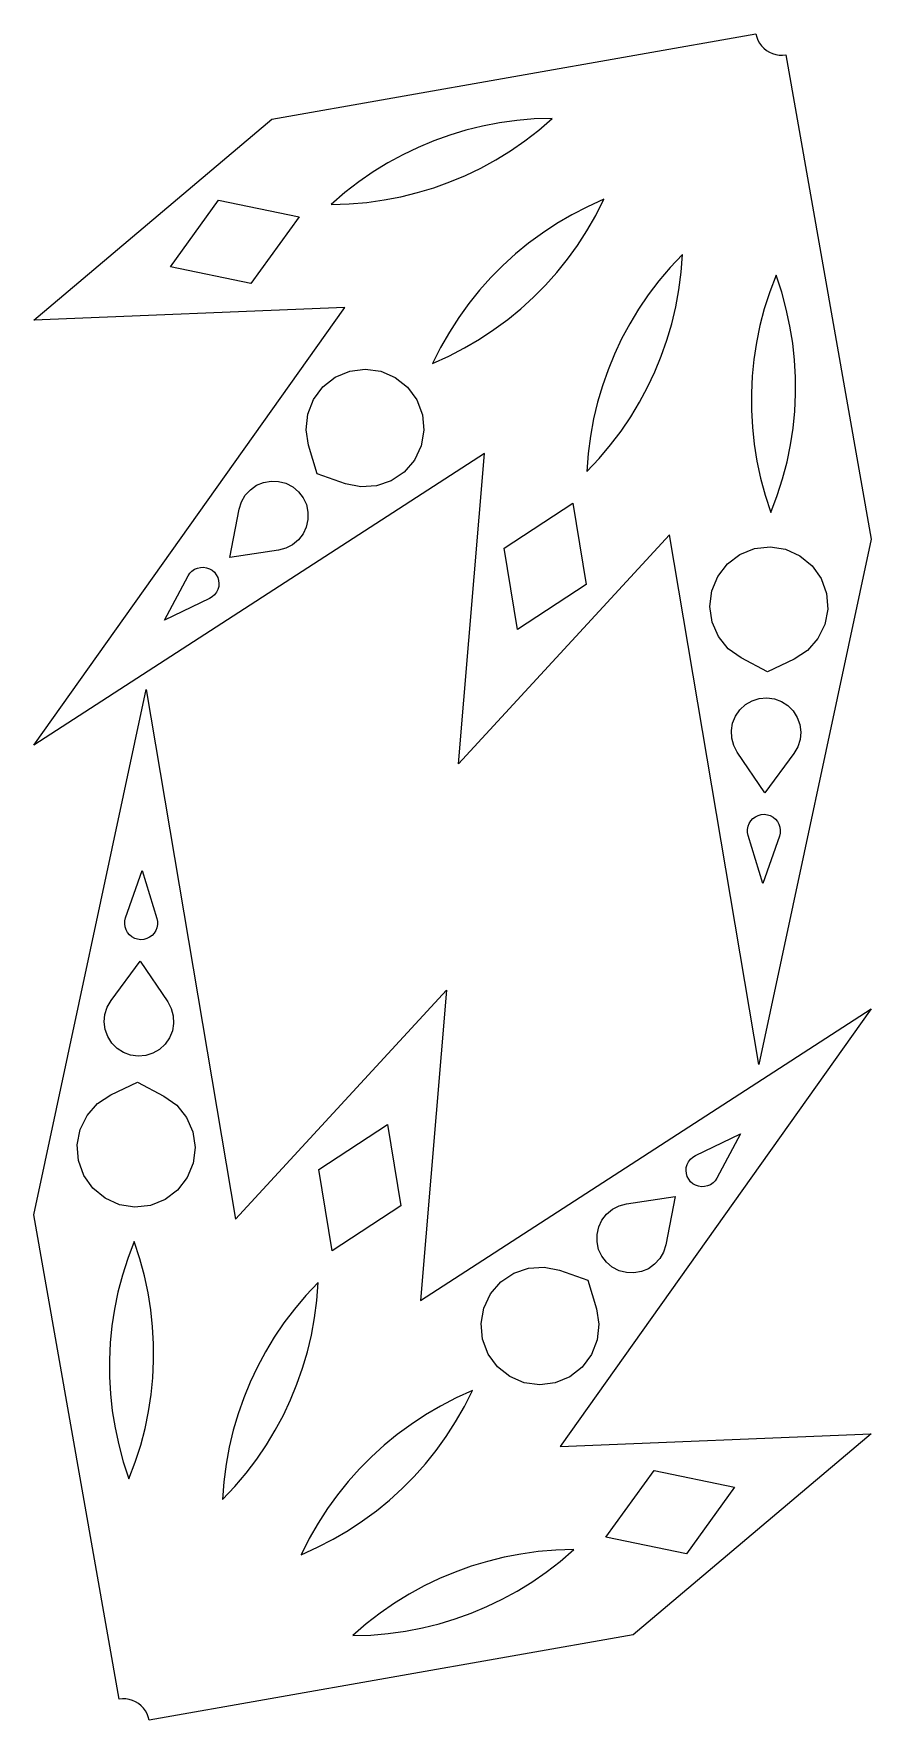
# Model space of a CAD drawing. Header units: metres. Extents: x 10 to 1021, y -2046 to -10.
import ezdxf

# ---------------------------------------------------------------- set-up
doc = ezdxf.new("R2010")
doc.units = ezdxf.units.M

msp = doc.modelspace()

# ---------------------------------------------------------------- linework, layer by layer
at = {"layer": 'CONTOUR'}
for points in [[(1021.49, -620.08), (885.69, -1254.28), (777.68, -614.76), (522.79, -891.28), (554.47, -516.54), (10, -868.96), (385.84, -340.39), (10.07, -355.69), (297.45, -113.1), (882.18, -10), (883.15, -13.97), (884.63, -17.78), (886.6, -21.36), (889.02, -24.66), (891.84, -27.61), (895.03, -30.17), (898.53, -32.29), (902.27, -33.94), (906.19, -35.08), (910.23, -35.7), (914.32, -35.79), (918.38, -35.35)], [(10, -1435.76), (145.8, -801.56), (253.8, -1441.08), (508.69, -1164.56), (477.02, -1539.29), (1021.49, -1186.87), (645.65, -1715.45), (1021.41, -1700.15), (734.03, -1942.73), (149.31, -2045.84), (148.33, -2041.87), (146.85, -2038.06), (144.89, -2034.47), (142.47, -2031.18), (139.64, -2028.22), (136.45, -2025.67), (132.96, -2023.54), (129.22, -2021.9), (125.29, -2020.75), (121.25, -2020.13), (117.17, -2020.04), (113.1, -2020.49)]]:
    msp.add_lwpolyline(points, close=True, dxfattribs=at)
at = {"layer": 'HOLES'}
for points in [[(636.27, -112.17), (614.56, -112.82), (593.31, -114.62), (572.47, -117.5), (552.05, -121.42), (532.01, -126.37), (512.37, -132.31), (493.11, -139.23), (474.23, -147.14), (455.73, -156.03), (437.63, -165.92), (419.91, -176.82), (402.61, -188.78), (385.72, -201.82), (369.28, -216), (390.98, -215.34), (412.24, -213.55), (433.08, -210.67), (453.5, -206.75), (473.53, -201.8), (493.18, -195.86), (512.44, -188.94), (531.32, -181.03), (549.81, -172.14), (567.92, -162.25), (585.64, -151.34), (602.94, -139.39), (619.83, -126.35)], [(330.45, -231.1), (272.36, -311.65), (175.12, -291.5), (233.2, -210.96)], [(698.5, -209.87), (678.7, -218.77), (659.75, -228.56), (641.6, -239.2), (624.24, -250.64), (607.62, -262.88), (591.75, -275.88), (576.6, -289.65), (562.18, -304.18), (548.5, -319.47), (535.55, -335.54), (523.36, -352.39), (511.95, -370.06), (501.34, -388.56), (491.58, -407.96), (511.38, -399.05), (530.33, -389.26), (548.47, -378.63), (565.84, -367.18), (582.46, -354.95), (598.33, -341.94), (613.48, -328.17), (627.89, -313.64), (641.58, -298.35), (654.53, -282.29), (666.72, -265.43), (678.13, -247.77), (688.74, -229.26)], [(793.39, -276.31), (778.51, -292.11), (764.74, -308.41), (752.05, -325.18), (740.38, -342.4), (729.71, -360.06), (720.02, -378.15), (711.3, -396.67), (703.54, -415.61), (696.75, -434.97), (690.93, -454.77), (686.12, -475.01), (682.34, -495.7), (679.62, -516.85), (678.02, -538.51), (692.9, -522.7), (706.67, -506.4), (719.36, -489.63), (731.03, -472.41), (741.7, -454.75), (751.39, -436.66), (760.11, -418.14), (767.87, -399.2), (774.66, -379.84), (780.47, -360.04), (785.29, -339.81), (789.07, -319.12), (791.79, -297.96)], [(906.48, -301.38), (898.78, -321.68), (892.3, -342), (886.99, -362.35), (882.8, -382.73), (879.7, -403.12), (877.67, -423.55), (876.7, -443.99), (876.78, -464.46), (877.91, -484.95), (880.12, -505.46), (883.41, -526), (887.83, -546.57), (893.42, -567.15), (900.23, -587.77), (907.93, -567.47), (914.41, -547.15), (919.72, -526.79), (923.91, -506.42), (927.01, -486.02), (929.04, -465.6), (930.01, -445.15), (929.93, -424.69), (928.8, -404.2), (926.59, -383.68), (923.29, -363.14), (918.87, -342.58), (913.29, -321.99)], [(352.37, -541.22), (341.89, -506.71), (338.84, -487.98), (340.85, -469.11), (347.77, -451.44), (359.12, -436.22), (374.08, -424.54), (391.59, -417.23), (410.41, -414.8), (429.21, -417.43), (446.64, -424.93), (461.48, -436.77), (472.66, -452.11), (479.39, -469.85), (481.2, -488.74), (477.95, -507.44), (469.88, -524.62), (457.56, -539.06), (441.86, -549.72), (423.91, -555.87), (404.96, -557.05), (386.38, -553.19)], [(247.03, -642.06), (258.21, -583.93), (260.92, -575.17), (265.46, -567.2), (271.63, -560.41), (279.12, -555.12), (287.58, -551.58), (296.6, -549.97), (305.77, -550.35), (314.63, -552.71), (322.77, -556.93), (329.8, -562.83), (335.38, -570.1), (339.25, -578.42), (341.22, -587.38), (341.2, -596.55), (339.19, -605.5), (335.28, -613.79), (329.67, -621.05), (322.62, -626.91), (314.46, -631.1), (305.59, -633.42)], [(661.24, -576.64), (677.12, -674.67), (594.11, -729.2), (578.23, -631.16)], [(896.03, -780.43), (864.22, -763.44), (848.82, -752.35), (836.89, -737.59), (829.29, -720.2), (826.55, -701.42), (828.87, -682.58), (836.09, -665.03), (847.68, -650), (862.83, -638.57), (880.46, -631.54), (899.32, -629.42), (918.07, -632.36), (935.38, -640.15), (950.02, -652.23), (960.94, -667.75), (967.38, -685.6), (968.88, -704.52), (965.32, -723.17), (956.97, -740.21), (944.41, -754.44), (928.54, -764.85)], [(168.02, -717.7), (196.48, -664.43), (198.54, -661.32), (201.15, -658.65), (204.21, -656.52), (207.61, -655.01), (211.24, -654.15), (214.96, -654), (218.65, -654.54), (222.17, -655.77), (225.39, -657.63), (228.21, -660.07), (230.53, -662.99), (232.25, -666.3), (233.32, -669.87), (233.7, -673.57), (233.39, -677.29), (232.38, -680.88), (230.71, -684.21), (228.45, -687.17), (225.67, -689.66), (222.48, -691.58)], [(892.84, -926.23), (859.65, -877.22), (855.37, -869.11), (852.95, -860.26), (852.5, -851.1), (854.06, -842.06), (857.54, -833.58), (862.78, -826.05), (869.53, -819.84), (877.46, -815.24), (886.21, -812.48), (895.34, -811.67), (904.44, -812.87), (913.05, -816.02), (920.78, -820.96), (927.25, -827.46), (932.16, -835.21), (935.26, -843.83), (936.42, -852.93), (935.58, -862.06), (932.78, -870.8), (928.14, -878.71)], [(890.46, -1035.58), (872.92, -977.78), (872.18, -974.13), (872.14, -970.4), (872.79, -966.73), (874.13, -963.25), (876.09, -960.08), (878.61, -957.34), (881.6, -955.12), (884.96, -953.5), (888.56, -952.53), (892.28, -952.26), (895.98, -952.7), (899.53, -953.82), (902.82, -955.58), (905.71, -957.93), (908.11, -960.78), (909.93, -964.03), (911.11, -967.57), (911.61, -971.26), (911.4, -974.98), (910.5, -978.6)], [(141.03, -1020.26), (158.57, -1078.06), (159.31, -1081.71), (159.35, -1085.44), (158.69, -1089.1), (157.36, -1092.59), (155.4, -1095.75), (152.87, -1098.5), (149.88, -1100.72), (146.53, -1102.34), (142.93, -1103.3), (139.21, -1103.57), (135.51, -1103.14), (131.95, -1102.02), (128.67, -1100.26), (125.78, -1097.91), (123.38, -1095.05), (121.55, -1091.8), (120.37, -1088.27), (119.88, -1084.58), (120.08, -1080.85), (120.98, -1077.24)], [(138.64, -1129.61), (171.83, -1178.62), (176.12, -1186.73), (178.54, -1195.58), (178.98, -1204.74), (177.42, -1213.78), (173.94, -1222.26), (168.7, -1229.79), (161.96, -1236), (154.02, -1240.6), (145.28, -1243.36), (136.14, -1244.16), (127.05, -1242.96), (118.43, -1239.82), (110.71, -1234.88), (104.24, -1228.38), (99.33, -1220.63), (96.22, -1212), (95.06, -1202.91), (95.9, -1193.77), (98.71, -1185.04), (103.34, -1177.13)], [(135.46, -1275.41), (167.27, -1292.39), (182.67, -1303.48), (194.59, -1318.25), (202.19, -1335.64), (204.93, -1354.42), (202.61, -1373.26), (195.4, -1390.81), (183.81, -1405.84), (168.66, -1417.27), (151.02, -1424.29), (132.16, -1426.41), (113.41, -1423.47), (96.11, -1415.69), (81.47, -1403.61), (70.54, -1388.09), (64.1, -1370.23), (62.61, -1351.31), (66.16, -1332.67), (74.52, -1315.63), (87.07, -1301.4), (102.94, -1290.99)], [(370.25, -1479.19), (354.37, -1381.16), (437.37, -1326.64), (453.25, -1424.67)], [(863.47, -1338.14), (835, -1391.41), (832.94, -1394.52), (830.34, -1397.18), (827.28, -1399.31), (823.87, -1400.83), (820.25, -1401.68), (816.52, -1401.84), (812.84, -1401.3), (809.32, -1400.07), (806.09, -1398.2), (803.27, -1395.77), (800.96, -1392.84), (799.24, -1389.54), (798.16, -1385.97), (797.78, -1382.26), (798.1, -1378.55), (799.11, -1374.96), (800.77, -1371.63), (803.04, -1368.66), (805.81, -1366.18), (809.01, -1364.26)], [(784.46, -1413.78), (773.27, -1471.9), (770.57, -1480.67), (766.02, -1488.63), (759.86, -1495.42), (752.37, -1500.71), (743.91, -1504.25), (734.88, -1505.87), (725.72, -1505.49), (716.85, -1503.13), (708.72, -1498.9), (701.69, -1493.01), (696.11, -1485.73), (692.24, -1477.42), (690.27, -1468.46), (690.29, -1459.29), (692.3, -1450.34), (696.2, -1442.04), (701.82, -1434.79), (708.87, -1428.93), (717.03, -1424.74), (725.9, -1422.42)], [(125.01, -1754.46), (132.71, -1734.16), (139.19, -1713.84), (144.5, -1693.49), (148.69, -1673.11), (151.79, -1652.71), (153.82, -1632.29), (154.79, -1611.85), (154.71, -1591.38), (153.57, -1570.89), (151.37, -1550.37), (148.07, -1529.83), (143.65, -1509.27), (138.06, -1488.68), (131.26, -1468.07), (123.55, -1488.37), (117.07, -1508.69), (111.76, -1529.04), (107.57, -1549.42), (104.47, -1569.82), (102.45, -1590.24), (101.47, -1610.68), (101.55, -1631.15), (102.69, -1651.64), (104.89, -1672.16), (108.19, -1692.69), (112.61, -1713.26), (118.2, -1733.84)], [(679.11, -1514.62), (689.59, -1549.12), (692.64, -1567.86), (690.63, -1586.73), (683.71, -1604.4), (672.37, -1619.62), (657.41, -1631.29), (639.89, -1638.61), (621.07, -1641.04), (602.28, -1638.41), (584.84, -1630.91), (570.01, -1619.07), (558.83, -1603.73), (552.09, -1585.99), (550.29, -1567.09), (553.53, -1548.4), (561.61, -1531.22), (573.93, -1516.78), (589.62, -1506.11), (607.58, -1499.97), (626.52, -1498.78), (645.1, -1502.65)], [(238.1, -1779.53), (252.98, -1763.73), (266.74, -1747.43), (279.44, -1730.66), (291.11, -1713.44), (301.77, -1695.78), (311.46, -1677.69), (320.19, -1659.17), (327.95, -1640.23), (334.74, -1620.86), (340.55, -1601.07), (345.36, -1580.83), (349.15, -1560.14), (351.87, -1538.98), (353.47, -1517.33), (338.58, -1533.14), (324.82, -1549.44), (312.12, -1566.2), (300.46, -1583.42), (289.79, -1601.08), (280.1, -1619.18), (271.37, -1637.69), (263.62, -1656.63), (256.82, -1676), (251.01, -1695.8), (246.2, -1716.03), (242.41, -1736.72), (239.69, -1757.88)], [(332.98, -1845.97), (352.78, -1837.06), (371.73, -1827.27), (389.88, -1816.64), (407.25, -1805.2), (423.86, -1792.96), (439.74, -1779.96), (454.88, -1766.19), (469.3, -1751.66), (482.99, -1736.37), (495.93, -1720.3), (508.12, -1703.45), (519.54, -1685.78), (530.15, -1667.27), (539.91, -1647.88), (520.11, -1656.79), (501.16, -1666.58), (483.01, -1677.21), (465.64, -1688.66), (449.03, -1700.89), (433.15, -1713.9), (418.01, -1727.66), (403.59, -1742.19), (389.9, -1757.49), (376.96, -1773.55), (364.77, -1790.41), (353.35, -1808.07), (342.74, -1826.58)], [(701.04, -1824.74), (759.12, -1744.19), (856.37, -1764.33), (798.28, -1844.88)], [(395.22, -1943.66), (416.92, -1943.01), (438.18, -1941.22), (459.01, -1938.34), (479.44, -1934.41), (499.47, -1929.47), (519.11, -1923.53), (538.37, -1916.6), (557.25, -1908.7), (575.75, -1899.81), (593.86, -1889.92), (611.57, -1879.01), (628.88, -1867.06), (645.76, -1854.02), (662.2, -1839.84), (640.5, -1840.49), (619.24, -1842.29), (598.41, -1845.17), (577.98, -1849.09), (557.95, -1854.04), (538.31, -1859.98), (519.05, -1866.9), (500.17, -1874.81), (481.67, -1883.7), (463.56, -1893.59), (445.85, -1904.49), (428.54, -1916.45), (411.66, -1929.49)]]:
    msp.add_lwpolyline(points, close=True, dxfattribs=at)

doc.saveas('drawing.dxf')
